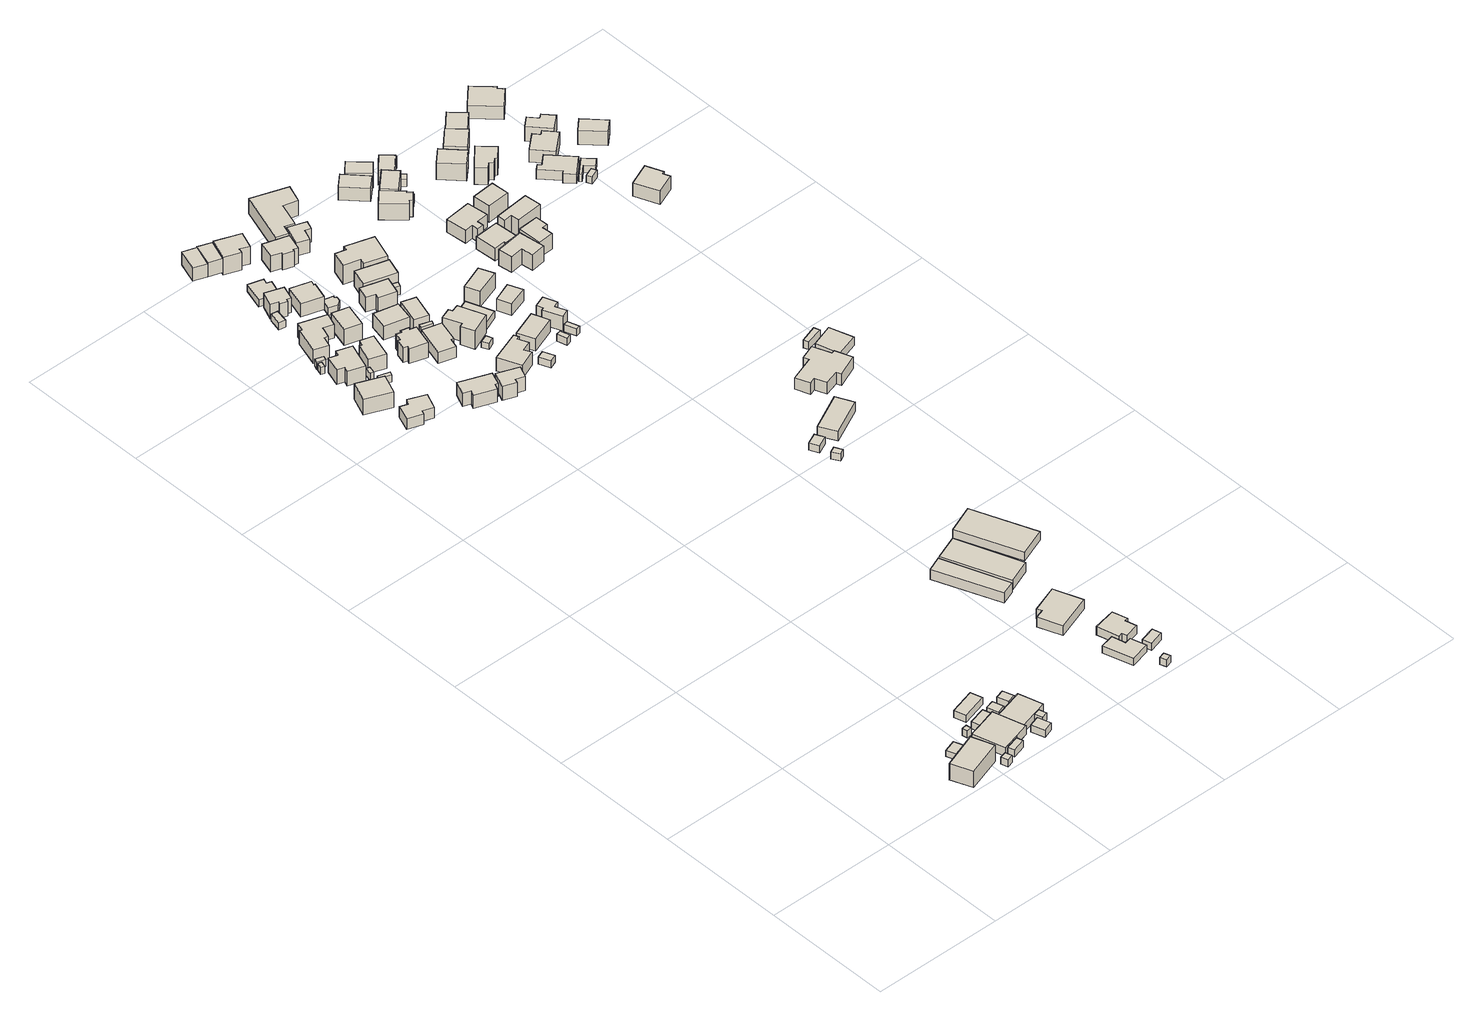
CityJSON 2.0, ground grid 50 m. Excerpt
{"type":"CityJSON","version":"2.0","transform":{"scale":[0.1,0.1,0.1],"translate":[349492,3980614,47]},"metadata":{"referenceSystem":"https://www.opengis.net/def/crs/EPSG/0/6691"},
"CityObjects":{
"building1":{"type":"Building","attributes":{"measuredHeight":8.1},"geometry":[{"type":"Solid","lod":"1","boundaries":[[[[0,1,2,3]],[[2,4,5,3]],[[1,6,4,2]],[[0,7,6,1]],[[3,5,7,0]],[[4,6,7,5]]]]}]},
"building2":{"type":"Building","attributes":{"measuredHeight":2.5},"geometry":[{"type":"Solid","lod":"1","boundaries":[[[[8,9,10,11]],[[10,12,13,11]],[[9,14,12,10]],[[8,15,14,9]],[[11,13,15,8]],[[12,14,15,13]]]]}]},
"building3":{"type":"Building","attributes":{"measuredHeight":3},"geometry":[{"type":"Solid","lod":"1","boundaries":[[[[16,17,18,19]],[[18,20,21,19]],[[17,22,20,18]],[[16,23,22,17]],[[19,21,23,16]],[[20,22,23,21]]]]}]},
"building4":{"type":"Building","attributes":{"measuredHeight":3},"geometry":[{"type":"Solid","lod":"1","boundaries":[[[[24,25,26,27]],[[26,28,29,27]],[[25,30,28,26]],[[24,31,30,25]],[[27,29,31,24]],[[28,30,31,29]]]]}]},
"building5":{"type":"Building","attributes":{"measuredHeight":3},"geometry":[{"type":"Solid","lod":"1","boundaries":[[[[32,33,34,35,36]],[[35,37,38,36]],[[34,39,37,35]],[[33,40,39,34]],[[32,41,40,33]],[[36,38,41,32]],[[37,39,40,41,38]]]]}]},
"building6":{"type":"Building","attributes":{"measuredHeight":4.8},"geometry":[{"type":"Solid","lod":"1","boundaries":[[[[42,43,44,45,32,36,35,46,47,48]],[[47,49,50,48]],[[46,51,49,47]],[[35,52,51,46]],[[36,53,52,35]],[[32,54,53,36]],[[45,55,54,32]],[[44,56,55,45]],[[43,57,56,44]],[[42,58,57,43]],[[48,50,58,42]],[[49,51,52,53,54,55,56,57,58,50]]]]}]},
"building7":{"type":"Building","attributes":{"measuredHeight":3},"geometry":[{"type":"Solid","lod":"1","boundaries":[[[[59,60,61,62]],[[61,63,64,62]],[[60,65,63,61]],[[59,66,65,60]],[[62,64,66,59]],[[63,65,66,64]]]]}]},
"building8":{"type":"Building","attributes":{"measuredHeight":3},"geometry":[{"type":"Solid","lod":"1","boundaries":[[[[67,68,69,70]],[[69,71,72,70]],[[68,73,71,69]],[[67,74,73,68]],[[70,72,74,67]],[[71,73,74,72]]]]}]},
"building9":{"type":"Building","attributes":{"measuredHeight":3},"geometry":[{"type":"Solid","lod":"1","boundaries":[[[[75,76,77,78]],[[77,79,80,78]],[[76,81,79,77]],[[75,82,81,76]],[[78,80,82,75]],[[79,81,82,80]]]]}]},
"building10":{"type":"Building","attributes":{"measuredHeight":3},"geometry":[{"type":"Solid","lod":"1","boundaries":[[[[83,84,85,86]],[[85,87,88,86]],[[84,89,87,85]],[[83,90,89,84]],[[86,88,90,83]],[[87,89,90,88]]]]}]},
"building11":{"type":"Building","attributes":{"measuredHeight":3.6},"geometry":[{"type":"Solid","lod":"1","boundaries":[[[[91,92,93,94,95,96]],[[95,97,98,96]],[[94,99,97,95]],[[93,100,99,94]],[[92,101,100,93]],[[91,102,101,92]],[[96,98,102,91]],[[97,99,100,101,102,98]]]]}]},
"building12":{"type":"Building","attributes":{"measuredHeight":3},"geometry":[{"type":"Solid","lod":"1","boundaries":[[[[103,104,105,106]],[[105,107,108,106]],[[104,109,107,105]],[[103,110,109,104]],[[106,108,110,103]],[[107,109,110,108]]]]}]},
"building13":{"type":"Building","attributes":{"measuredHeight":3},"geometry":[{"type":"Solid","lod":"1","boundaries":[[[[111,112,113,114]],[[113,115,116,114]],[[112,117,115,113]],[[111,118,117,112]],[[114,116,118,111]],[[115,117,118,116]]]]}]},
"building14":{"type":"Building","attributes":{"measuredHeight":8.1},"geometry":[{"type":"Solid","lod":"1","boundaries":[[[[119,120,121,122]],[[121,123,124,122]],[[120,125,123,121]],[[119,126,125,120]],[[122,124,126,119]],[[123,125,126,124]]]]}]},
"building15":{"type":"Building","attributes":{"measuredHeight":5.4},"geometry":[{"type":"Solid","lod":"1","boundaries":[[[[127,128,129,130,131,132,133,134]],[[133,135,136,134]],[[132,137,135,133]],[[131,138,137,132]],[[130,139,138,131]],[[129,140,139,130]],[[128,141,140,129]],[[127,142,141,128]],[[134,136,142,127]],[[135,137,138,139,140,141,142,136]]]]}]},
"building16":{"type":"Building","attributes":{"measuredHeight":3},"geometry":[{"type":"Solid","lod":"1","boundaries":[[[[143,144,145,146]],[[145,147,148,146]],[[144,149,147,145]],[[143,150,149,144]],[[146,148,150,143]],[[147,149,150,148]]]]}]},
"building17":{"type":"Building","attributes":{"measuredHeight":3},"geometry":[{"type":"Solid","lod":"1","boundaries":[[[[151,152,153,154]],[[153,155,156,154]],[[152,157,155,153]],[[151,158,157,152]],[[154,156,158,151]],[[155,157,158,156]]]]}]},
"building18":{"type":"Building","attributes":{"measuredHeight":7.4},"geometry":[{"type":"Solid","lod":"1","boundaries":[[[[159,160,161,162,163,164,165,166]],[[165,167,168,166]],[[164,169,167,165]],[[163,170,169,164]],[[162,171,170,163]],[[161,172,171,162]],[[160,173,172,161]],[[159,174,173,160]],[[166,168,174,159]],[[167,169,170,171,172,173,174,168]]]]}]},
"building19":{"type":"Building","attributes":{"measuredHeight":3},"geometry":[{"type":"Solid","lod":"1","boundaries":[[[[175,176,177,178]],[[177,179,180,178]],[[176,181,179,177]],[[175,182,181,176]],[[178,180,182,175]],[[179,181,182,180]]]]}]},
"building20":{"type":"Building","attributes":{"measuredHeight":3},"geometry":[{"type":"Solid","lod":"1","boundaries":[[[[183,184,185,186]],[[185,187,188,186]],[[184,189,187,185]],[[183,190,189,184]],[[186,188,190,183]],[[187,189,190,188]]]]}]},
"building21":{"type":"Building","attributes":{"measuredHeight":7.6},"geometry":[{"type":"Solid","lod":"1","boundaries":[[[[191,192,193,194,195,196,197,198,199,200]],[[199,201,202,200]],[[198,203,201,199]],[[197,204,203,198]],[[196,205,204,197]],[[195,206,205,196]],[[194,207,206,195]],[[193,208,207,194]],[[192,209,208,193]],[[191,210,209,192]],[[200,202,210,191]],[[201,203,204,205,206,207,208,209,210,202]]]]}]},
"building22":{"type":"Building","attributes":{"measuredHeight":3},"geometry":[{"type":"Solid","lod":"1","boundaries":[[[[211,212,213,214]],[[213,215,216,214]],[[212,217,215,213]],[[211,218,217,212]],[[214,216,218,211]],[[215,217,218,216]]]]}]},
"building23":{"type":"Building","attributes":{"measuredHeight":5.9},"geometry":[{"type":"Solid","lod":"1","boundaries":[[[[219,220,221,222,223,224]],[[223,225,226,224]],[[222,227,225,223]],[[221,228,227,222]],[[220,229,228,221]],[[219,230,229,220]],[[224,226,230,219]],[[225,227,228,229,230,226]]]]}]},
"building24":{"type":"Building","attributes":{"measuredHeight":7.8},"geometry":[{"type":"Solid","lod":"1","boundaries":[[[[231,232,233,234,235,236,237,238]],[[237,239,240,238]],[[236,241,239,237]],[[235,242,241,236]],[[234,243,242,235]],[[233,244,243,234]],[[232,245,244,233]],[[231,246,245,232]],[[238,240,246,231]],[[239,241,242,243,244,245,246,240]]]]}]},
"building25":{"type":"Building","attributes":{"measuredHeight":6.6},"geometry":[{"type":"Solid","lod":"1","boundaries":[[[[247,248,249,250,251,252,253,254]],[[253,255,256,254]],[[252,257,255,253]],[[251,258,257,252]],[[250,259,258,251]],[[249,260,259,250]],[[248,261,260,249]],[[247,262,261,248]],[[254,256,262,247]],[[255,257,258,259,260,261,262,256]]]]}]},
"building26":{"type":"Building","attributes":{"measuredHeight":5.6},"geometry":[{"type":"Solid","lod":"1","boundaries":[[[[263,264,265,266]],[[265,267,268,266]],[[264,269,267,265]],[[263,270,269,264]],[[266,268,270,263]],[[267,269,270,268]]]]}]},
"building27":{"type":"Building","attributes":{"measuredHeight":6.7},"geometry":[{"type":"Solid","lod":"1","boundaries":[[[[271,272,273,274]],[[273,275,276,274]],[[272,277,275,273]],[[271,278,277,272]],[[274,276,278,271]],[[275,277,278,276]]]]}]},
"building28":{"type":"Building","attributes":{"measuredHeight":3},"geometry":[{"type":"Solid","lod":"1","boundaries":[[[[279,280,281,282,283,284]],[[283,285,286,284]],[[282,287,285,283]],[[281,288,287,282]],[[280,289,288,281]],[[279,290,289,280]],[[284,286,290,279]],[[285,287,288,289,290,286]]]]}]},
"building29":{"type":"Building","attributes":{"measuredHeight":6.2},"geometry":[{"type":"Solid","lod":"1","boundaries":[[[[291,292,293,294,295,296,297,298,299,300,301,302]],[[301,303,304,302]],[[300,305,303,301]],[[299,306,305,300]],[[298,307,306,299]],[[297,308,307,298]],[[296,309,308,297]],[[295,310,309,296]],[[294,311,310,295]],[[293,312,311,294]],[[292,313,312,293]],[[291,314,313,292]],[[302,304,314,291]],[[303,305,306,307,308,309,310,311,312,313,314,304]]]]}]},
"building30":{"type":"Building","attributes":{"measuredHeight":6},"geometry":[{"type":"Solid","lod":"1","boundaries":[[[[315,316,317,318]],[[317,319,320,318]],[[316,321,319,317]],[[315,322,321,316]],[[318,320,322,315]],[[319,321,322,320]]]]}]},
"building31":{"type":"Building","attributes":{"measuredHeight":7.7},"geometry":[{"type":"Solid","lod":"1","boundaries":[[[[323,324,325,326,327,328]],[[327,329,330,328]],[[326,331,329,327]],[[325,332,331,326]],[[324,333,332,325]],[[323,334,333,324]],[[328,330,334,323]],[[329,331,332,333,334,330]]]]}]},
"building32":{"type":"Building","attributes":{"measuredHeight":5.9},"geometry":[{"type":"Solid","lod":"1","boundaries":[[[[335,336,337,338,339,340]],[[339,341,342,340]],[[338,343,341,339]],[[337,344,343,338]],[[336,345,344,337]],[[335,346,345,336]],[[340,342,346,335]],[[341,343,344,345,346,342]]]]}]},
"building33":{"type":"Building","attributes":{"measuredHeight":3.2},"geometry":[{"type":"Solid","lod":"1","boundaries":[[[[347,348,349,350,351,352,353]],[[352,354,355,353]],[[351,356,354,352]],[[350,357,356,351]],[[349,358,357,350]],[[348,359,358,349]],[[347,360,359,348]],[[353,355,360,347]],[[354,356,357,358,359,360,355]]]]}]},
"building34":{"type":"Building","attributes":{"measuredHeight":6.9},"geometry":[{"type":"Solid","lod":"1","boundaries":[[[[361,362,363,364]],[[363,365,366,364]],[[362,367,365,363]],[[361,368,367,362]],[[364,366,368,361]],[[365,367,368,366]]]]}]},
"building35":{"type":"Building","attributes":{"measuredHeight":6.5},"geometry":[{"type":"Solid","lod":"1","boundaries":[[[[369,370,371,372,373,374]],[[373,375,376,374]],[[372,377,375,373]],[[371,378,377,372]],[[370,379,378,371]],[[369,380,379,370]],[[374,376,380,369]],[[375,377,378,379,380,376]]]]}]},
"building36":{"type":"Building","attributes":{"measuredHeight":8.2},"geometry":[{"type":"Solid","lod":"1","boundaries":[[[[381,382,383,384,385,386]],[[385,387,388,386]],[[384,389,387,385]],[[383,390,389,384]],[[382,391,390,383]],[[381,392,391,382]],[[386,388,392,381]],[[387,389,390,391,392,388]]]]}]},
"building37":{"type":"Building","attributes":{"measuredHeight":4.1},"geometry":[{"type":"Solid","lod":"1","boundaries":[[[[393,394,395,396]],[[395,397,398,396]],[[394,399,397,395]],[[393,400,399,394]],[[396,398,400,393]],[[397,399,400,398]]]]}]},
"building38":{"type":"Building","attributes":{"measuredHeight":3.4},"geometry":[{"type":"Solid","lod":"1","boundaries":[[[[401,402,403,404,405,406]],[[405,407,408,406]],[[404,409,407,405]],[[403,410,409,404]],[[402,411,410,403]],[[401,412,411,402]],[[406,408,412,401]],[[407,409,410,411,412,408]]]]}]},
"building39":{"type":"Building","attributes":{"measuredHeight":7.2},"geometry":[{"type":"Solid","lod":"1","boundaries":[[[[413,414,415,416]],[[415,417,418,416]],[[414,419,417,415]],[[413,420,419,414]],[[416,418,420,413]],[[417,419,420,418]]]]}]},
"building40":{"type":"Building","attributes":{"measuredHeight":3},"geometry":[{"type":"Solid","lod":"1","boundaries":[[[[421,422,423,424]],[[423,425,426,424]],[[422,427,425,423]],[[421,428,427,422]],[[424,426,428,421]],[[425,427,428,426]]]]}]},
"building41":{"type":"Building","attributes":{"measuredHeight":7.8},"geometry":[{"type":"Solid","lod":"1","boundaries":[[[[429,430,431,432,433,434,435,436]],[[435,437,438,436]],[[434,439,437,435]],[[433,440,439,434]],[[432,441,440,433]],[[431,442,441,432]],[[430,443,442,431]],[[429,444,443,430]],[[436,438,444,429]],[[437,439,440,441,442,443,444,438]]]]}]},
"building42":{"type":"Building","attributes":{"measuredHeight":4.2},"geometry":[{"type":"Solid","lod":"1","boundaries":[[[[445,446,447,448]],[[447,449,450,448]],[[446,451,449,447]],[[445,452,451,446]],[[448,450,452,445]],[[449,451,452,450]]]]}]},
"building43":{"type":"Building","attributes":{"measuredHeight":7.6},"geometry":[{"type":"Solid","lod":"1","boundaries":[[[[453,454,455,456,457,458]],[[457,459,460,458]],[[456,461,459,457]],[[455,462,461,456]],[[454,463,462,455]],[[453,464,463,454]],[[458,460,464,453]],[[459,461,462,463,464,460]]]]}]},
"building44":{"type":"Building","attributes":{"measuredHeight":5.4},"geometry":[{"type":"Solid","lod":"1","boundaries":[[[[465,466,467,468,469,470]],[[469,471,472,470]],[[468,473,471,469]],[[467,474,473,468]],[[466,475,474,467]],[[465,476,475,466]],[[470,472,476,465]],[[471,473,474,475,476,472]]]]}]},
"building45":{"type":"Building","attributes":{"measuredHeight":8.2},"geometry":[{"type":"Solid","lod":"1","boundaries":[[[[477,478,479,480,481,482,483,484]],[[483,485,486,484]],[[482,487,485,483]],[[481,488,487,482]],[[480,489,488,481]],[[479,490,489,480]],[[478,491,490,479]],[[477,492,491,478]],[[484,486,492,477]],[[485,487,488,489,490,491,492,486]]]]}]},
"building46":{"type":"Building","attributes":{"measuredHeight":2.7},"geometry":[{"type":"Solid","lod":"1","boundaries":[[[[493,494,495,496]],[[495,497,498,496]],[[494,499,497,495]],[[493,500,499,494]],[[496,498,500,493]],[[497,499,500,498]]]]}]},
"building47":{"type":"Building","attributes":{"measuredHeight":8.8},"geometry":[{"type":"Solid","lod":"1","boundaries":[[[[501,502,503,504,505,506,507,508]],[[507,509,510,508]],[[506,511,509,507]],[[505,512,511,506]],[[504,513,512,505]],[[503,514,513,504]],[[502,515,514,503]],[[501,516,515,502]],[[508,510,516,501]],[[509,511,512,513,514,515,516,510]]]]}]},
"building48":{"type":"Building","attributes":{"measuredHeight":4},"geometry":[{"type":"Solid","lod":"1","boundaries":[[[[517,518,519,520,521,522,523,524]],[[523,525,526,524]],[[522,527,525,523]],[[521,528,527,522]],[[520,529,528,521]],[[519,530,529,520]],[[518,531,530,519]],[[517,532,531,518]],[[524,526,532,517]],[[525,527,528,529,530,531,532,526]]]]}]},
"building49":{"type":"Building","attributes":{"measuredHeight":3},"geometry":[{"type":"Solid","lod":"1","boundaries":[[[[533,534,535,536]],[[535,537,538,536]],[[534,539,537,535]],[[533,540,539,534]],[[536,538,540,533]],[[537,539,540,538]]]]}]},
"building50":{"type":"Building","attributes":{"measuredHeight":3},"geometry":[{"type":"Solid","lod":"1","boundaries":[[[[541,542,543,544]],[[543,545,546,544]],[[542,547,545,543]],[[541,548,547,542]],[[544,546,548,541]],[[545,547,548,546]]]]}]},
"building51":{"type":"Building","attributes":{"measuredHeight":7.4},"geometry":[{"type":"Solid","lod":"1","boundaries":[[[[549,550,551,552]],[[551,553,554,552]],[[550,555,553,551]],[[549,556,555,550]],[[552,554,556,549]],[[553,555,556,554]]]]}]},
"building52":{"type":"Building","attributes":{"measuredHeight":3.5},"geometry":[{"type":"Solid","lod":"1","boundaries":[[[[557,558,559,560]],[[559,561,562,560]],[[558,563,561,559]],[[557,564,563,558]],[[560,562,564,557]],[[561,563,564,562]]]]}]},
"building53":{"type":"Building","attributes":{"measuredHeight":4.1},"geometry":[{"type":"Solid","lod":"1","boundaries":[[[[565,566,567,568]],[[567,569,570,568]],[[566,571,569,567]],[[565,572,571,566]],[[568,570,572,565]],[[569,571,572,570]]]]}]},
"building54":{"type":"Building","attributes":{"measuredHeight":3},"geometry":[{"type":"Solid","lod":"1","boundaries":[[[[573,574,575,576]],[[575,577,578,576]],[[574,579,577,575]],[[573,580,579,574]],[[576,578,580,573]],[[577,579,580,578]]]]}]},
"building55":{"type":"Building","attributes":{"measuredHeight":9.9},"geometry":[{"type":"Solid","lod":"1","boundaries":[[[[581,582,583,584,585,586,587,588]],[[587,589,590,588]],[[586,591,589,587]],[[585,592,591,586]],[[584,593,592,585]],[[583,594,593,584]],[[582,595,594,583]],[[581,596,595,582]],[[588,590,596,581]],[[589,591,592,593,594,595,596,590]]]]}]},
"building56":{"type":"Building","attributes":{"measuredHeight":5.8},"geometry":[{"type":"Solid","lod":"1","boundaries":[[[[597,598,599,600,601,602]],[[601,603,604,602]],[[600,605,603,601]],[[599,606,605,600]],[[598,607,606,599]],[[597,608,607,598]],[[602,604,608,597]],[[603,605,606,607,608,604]]]]}]},
"building57":{"type":"Building","attributes":{"measuredHeight":7.7},"geometry":[{"type":"Solid","lod":"1","boundaries":[[[[609,610,611,612]],[[611,613,614,612]],[[610,615,613,611]],[[609,616,615,610]],[[612,614,616,609]],[[613,615,616,614]]]]}]},
"building58":{"type":"Building","attributes":{"measuredHeight":3},"geometry":[{"type":"Solid","lod":"1","boundaries":[[[[617,618,619,620]],[[619,621,622,620]],[[618,623,621,619]],[[617,624,623,618]],[[620,622,624,617]],[[621,623,624,622]]]]}]},
"building59":{"type":"Building","attributes":{"measuredHeight":8.7},"geometry":[{"type":"Solid","lod":"1","boundaries":[[[[625,626,627,628,629,630,631,632]],[[631,633,634,632]],[[630,635,633,631]],[[629,636,635,630]],[[628,637,636,629]],[[627,638,637,628]],[[626,639,638,627]],[[625,640,639,626]],[[632,634,640,625]],[[633,635,636,637,638,639,640,634]]]]}]},
"building60":{"type":"Building","attributes":{"measuredHeight":3},"geometry":[{"type":"Solid","lod":"1","boundaries":[[[[641,642,643,644]],[[643,645,646,644]],[[642,647,645,643]],[[641,648,647,642]],[[644,646,648,641]],[[645,647,648,646]]]]}]},
"building61":{"type":"Building","attributes":{"measuredHeight":7.7},"geometry":[{"type":"Solid","lod":"1","boundaries":[[[[649,650,651,652]],[[651,653,654,652]],[[650,655,653,651]],[[649,656,655,650]],[[652,654,656,649]],[[653,655,656,654]]]]}]},
"building62":{"type":"Building","attributes":{"measuredHeight":4.4},"geometry":[{"type":"Solid","lod":"1","boundaries":[[[[657,658,659,660]],[[659,661,662,660]],[[658,663,661,659]],[[657,664,663,658]],[[660,662,664,657]],[[661,663,664,662]]]]}]},
"building63":{"type":"Building","attributes":{"measuredHeight":5},"geometry":[{"type":"Solid","lod":"1","boundaries":[[[[665,666,667,668]],[[667,669,670,668]],[[666,671,669,667]],[[665,672,671,666]],[[668,670,672,665]],[[669,671,672,670]]]]}]},
"building64":{"type":"Building","attributes":{"measuredHeight":7.4},"geometry":[{"type":"Solid","lod":"1","boundaries":[[[[673,674,675,676,677,678,679,680]],[[679,681,682,680]],[[678,683,681,679]],[[677,684,683,678]],[[676,685,684,677]],[[675,686,685,676]],[[674,687,686,675]],[[673,688,687,674]],[[680,682,688,673]],[[681,683,684,685,686,687,688,682]]]]}]},
"building65":{"type":"Building","attributes":{"measuredHeight":3},"geometry":[{"type":"Solid","lod":"1","boundaries":[[[[689,690,691,692]],[[691,693,694,692]],[[690,695,693,691]],[[689,696,695,690]],[[692,694,696,689]],[[693,695,696,694]]]]}]},
"building66":{"type":"Building","attributes":{"measuredHeight":3},"geometry":[{"type":"Solid","lod":"1","boundaries":[[[[697,698,699,700]],[[699,701,702,700]],[[698,703,701,699]],[[697,704,703,698]],[[700,702,704,697]],[[701,703,704,702]]]]}]},
"building67":{"type":"Building","attributes":{"measuredHeight":4.5},"geometry":[{"type":"Solid","lod":"1","boundaries":[[[[705,706,707,708]],[[707,709,710,708]],[[706,711,709,707]],[[705,712,711,706]],[[708,710,712,705]],[[709,711,712,710]]]]}]},
"building68":{"type":"Building","attributes":{"measuredHeight":8.5},"geometry":[{"type":"Solid","lod":"1","boundaries":[[[[713,714,715,716,717,718,719,720]],[[719,721,722,720]],[[718,723,721,719]],[[717,724,723,718]],[[716,725,724,717]],[[715,726,725,716]],[[714,727,726,715]],[[713,728,727,714]],[[720,722,728,713]],[[721,723,724,725,726,727,728,722]]]]}]},
"building69":{"type":"Building","attributes":{"measuredHeight":7.5},"geometry":[{"type":"Solid","lod":"1","boundaries":[[[[729,730,731,732,733,734]],[[733,735,736,734]],[[732,737,735,733]],[[731,738,737,732]],[[730,739,738,731]],[[729,740,739,730]],[[734,736,740,729]],[[735,737,738,739,740,736]]]]}]},
"building70":{"type":"Building","attributes":{"measuredHeight":7.2},"geometry":[{"type":"Solid","lod":"1","boundaries":[[[[741,742,743,744]],[[743,745,746,744]],[[742,747,745,743]],[[741,748,747,742]],[[744,746,748,741]],[[745,747,748,746]]]]}]},
"building71":{"type":"Building","attributes":{"measuredHeight":7.6},"geometry":[{"type":"Solid","lod":"1","boundaries":[[[[749,750,751,752,753,754]],[[753,755,756,754]],[[752,757,755,753]],[[751,758,757,752]],[[750,759,758,751]],[[749,760,759,750]],[[754,756,760,749]],[[755,757,758,759,760,756]]]]}]},
"building72":{"type":"Building","attributes":{"measuredHeight":7.4},"geometry":[{"type":"Solid","lod":"1","boundaries":[[[[761,762,763,764,765,766,767,768]],[[767,769,770,768]],[[766,771,769,767]],[[765,772,771,766]],[[764,773,772,765]],[[763,774,773,764]],[[762,775,774,763]],[[761,776,775,762]],[[768,770,776,761]],[[769,771,772,773,774,775,776,770]]]]}]},
"building73":{"type":"Building","attributes":{"measuredHeight":3},"geometry":[{"type":"Solid","lod":"1","boundaries":[[[[777,778,779,780]],[[779,781,782,780]],[[778,783,781,779]],[[777,784,783,778]],[[780,782,784,777]],[[781,783,784,782]]]]}]},
"building74":{"type":"Building","attributes":{"measuredHeight":8},"geometry":[{"type":"Solid","lod":"1","boundaries":[[[[785,786,787,788]],[[787,789,790,788]],[[786,791,789,787]],[[785,792,791,786]],[[788,790,792,785]],[[789,791,792,790]]]]}]},
"building75":{"type":"Building","attributes":{"measuredHeight":6.2},"geometry":[{"type":"Solid","lod":"1","boundaries":[[[[793,794,795,796]],[[795,797,798,796]],[[794,799,797,795]],[[793,800,799,794]],[[796,798,800,793]],[[797,799,800,798]]]]}]},
"building76":{"type":"Building","attributes":{"measuredHeight":7.3},"geometry":[{"type":"Solid","lod":"1","boundaries":[[[[801,802,803,804,805,806]],[[805,807,808,806]],[[804,809,807,805]],[[803,810,809,804]],[[802,811,810,803]],[[801,812,811,802]],[[806,808,812,801]],[[807,809,810,811,812,808]]]]}]},
"building77":{"type":"Building","attributes":{"measuredHeight":2.8},"geometry":[{"type":"Solid","lod":"1","boundaries":[[[[813,814,815,816]],[[815,817,818,816]],[[814,819,817,815]],[[813,820,819,814]],[[816,818,820,813]],[[817,819,820,818]]]]}]},
"building78":{"type":"Building","attributes":{"measuredHeight":6.3},"geometry":[{"type":"Solid","lod":"1","boundaries":[[[[821,822,823,824]],[[823,825,826,824]],[[822,827,825,823]],[[821,828,827,822]],[[824,826,828,821]],[[825,827,828,826]]]]}]},
"building79":{"type":"Building","attributes":{"measuredHeight":9.3},"geometry":[{"type":"Solid","lod":"1","boundaries":[[[[829,830,831,832,833,834]],[[833,835,836,834]],[[832,837,835,833]],[[831,838,837,832]],[[830,839,838,831]],[[829,840,839,830]],[[834,836,840,829]],[[835,837,838,839,840,836]]]]}]},
"building80":{"type":"Building","attributes":{"measuredHeight":6.6},"geometry":[{"type":"Solid","lod":"1","boundaries":[[[[841,842,843,844,845,846,847,848,849,850,851,852]],[[851,853,854,852]],[[850,855,853,851]],[[849,856,855,850]],[[848,857,856,849]],[[847,858,857,848]],[[846,859,858,847]],[[845,860,859,846]],[[844,861,860,845]],[[843,862,861,844]],[[842,863,862,843]],[[841,864,863,842]],[[852,854,864,841]],[[853,855,856,857,858,859,860,861,862,863,864,854]]]]}]},
"building81":{"type":"Building","attributes":{"measuredHeight":8.3},"geometry":[{"type":"Solid","lod":"1","boundaries":[[[[865,866,867,868]],[[867,869,870,868]],[[866,871,869,867]],[[865,872,871,866]],[[868,870,872,865]],[[869,871,872,870]]]]}]},
"building82":{"type":"Building","attributes":{"measuredHeight":3},"geometry":[{"type":"Solid","lod":"1","boundaries":[[[[873,874,875,876]],[[875,877,878,876]],[[874,879,877,875]],[[873,880,879,874]],[[876,878,880,873]],[[877,879,880,878]]]]}]},
"building83":{"type":"Building","attributes":{"measuredHeight":8},"geometry":[{"type":"Solid","lod":"1","boundaries":[[[[881,882,883,884]],[[883,885,886,884]],[[882,887,885,883]],[[881,888,887,882]],[[884,886,888,881]],[[885,887,888,886]]]]}]},
"building84":{"type":"Building","attributes":{"measuredHeight":3.3},"geometry":[{"type":"Solid","lod":"1","boundaries":[[[[889,890,891,892]],[[891,893,894,892]],[[890,895,893,891]],[[889,896,895,890]],[[892,894,896,889]],[[893,895,896,894]]]]}]},
"building85":{"type":"Building","attributes":{"measuredHeight":4.6},"geometry":[{"type":"Solid","lod":"1","boundaries":[[[[897,898,899,900]],[[899,901,902,900]],[[898,903,901,899]],[[897,904,903,898]],[[900,902,904,897]],[[901,903,904,902]]]]}]},
"building86":{"type":"Building","attributes":{"measuredHeight":8.3},"geometry":[{"type":"Solid","lod":"1","boundaries":[[[[905,906,907,908,909,910,911,912]],[[911,913,914,912]],[[910,915,913,911]],[[909,916,915,910]],[[908,917,916,909]],[[907,918,917,908]],[[906,919,918,907]],[[905,920,919,906]],[[912,914,920,905]],[[913,915,916,917,918,919,920,914]]]]}]},
"building87":{"type":"Building","attributes":{"measuredHeight":8.6},"geometry":[{"type":"Solid","lod":"1","boundaries":[[[[921,922,923,924]],[[923,925,926,924]],[[922,927,925,923]],[[921,928,927,922]],[[924,926,928,921]],[[925,927,928,926]]]]}]},
"building88":{"type":"Building","attributes":{"measuredHeight":8.5},"geometry":[{"type":"Solid","lod":"1","boundaries":[[[[929,930,931,932]],[[931,933,934,932]],[[930,935,933,931]],[[929,936,935,930]],[[932,934,936,929]],[[933,935,936,934]]]]}]},
"building89":{"type":"Building","attributes":{"measuredHeight":5.1},"geometry":[{"type":"Solid","lod":"1","boundaries":[[[[937,938,939,940,941,942,943,944]],[[943,945,946,944]],[[942,947,945,943]],[[941,948,947,942]],[[940,949,948,941]],[[939,950,949,940]],[[938,951,950,939]],[[937,952,951,938]],[[944,946,952,937]],[[945,947,948,949,950,951,952,946]]]]}]},
"building90":{"type":"Building","attributes":{"measuredHeight":3},"geometry":[{"type":"Solid","lod":"1","boundaries":[[[[953,954,955,956]],[[955,957,958,956]],[[954,959,957,955]],[[953,960,959,954]],[[956,958,960,953]],[[957,959,960,958]]]]}]},
"building91":{"type":"Building","attributes":{"measuredHeight":3},"geometry":[{"type":"Solid","lod":"1","boundaries":[[[[961,962,963,964,965,966]],[[965,967,968,966]],[[964,969,967,965]],[[963,970,969,964]],[[962,971,970,963]],[[961,972,971,962]],[[966,968,972,961]],[[967,969,970,971,972,968]]]]}]},
"building92":{"type":"Building","attributes":{"measuredHeight":7.4},"geometry":[{"type":"Solid","lod":"1","boundaries":[[[[973,974,975,976,977,978]],[[977,979,980,978]],[[976,981,979,977]],[[975,982,981,976]],[[974,983,982,975]],[[973,984,983,974]],[[978,980,984,973]],[[979,981,982,983,984,980]]]]}]},
"building93":{"type":"Building","attributes":{"measuredHeight":7.2},"geometry":[{"type":"Solid","lod":"1","boundaries":[[[[985,986,987,988,989,990]],[[989,991,992,990]],[[988,993,991,989]],[[987,994,993,988]],[[986,995,994,987]],[[985,996,995,986]],[[990,992,996,985]],[[991,993,994,995,996,992]]]]}]},
"building94":{"type":"Building","attributes":{"measuredHeight":6.2},"geometry":[{"type":"Solid","lod":"1","boundaries":[[[[997,998,999,1000,1001,1002]],[[1001,1003,1004,1002]],[[1000,1005,1003,1001]],[[999,1006,1005,1000]],[[998,1007,1006,999]],[[997,1008,1007,998]],[[1002,1004,1008,997]],[[1003,1005,1006,1007,1008,1004]]]]}]},
"building95":{"type":"Building","attributes":{"measuredHeight":7.6},"geometry":[{"type":"Solid","lod":"1","boundaries":[[[[1009,1010,1011,1012,1013,1014]],[[1013,1015,1016,1014]],[[1012,1017,1015,1013]],[[1011,1018,1017,1012]],[[1010,1019,1018,1011]],[[1009,1020,1019,1010]],[[1014,1016,1020,1009]],[[1015,1017,1018,1019,1020,1016]]]]}]},
"building96":{"type":"Building","attributes":{"measuredHeight":7.2},"geometry":[{"type":"Solid","lod":"1","boundaries":[[[[1021,1022,1023,1024]],[[1023,1025,1026,1024]],[[1022,1027,1025,1023]],[[1021,1028,1027,1022]],[[1024,1026,1028,1021]],[[1025,1027,1028,1026]]]]}]}
},
"vertices":[
[383,11,7],[351,92,7],[488,141,7],[519,57,7],[488,141,77],[519,57,77],[351,92,77],[383,11,77],
[466,197,8],[478,162,8],[431,147,8],[419,182,8],[431,147,33],[419,182,33],[478,162,33],[466,197,33],
[548,43,7],[556,17,7],[531,10,7],[523,36,7],[531,10,37],[523,36,37],[556,17,37],[548,43,37],
[546,224,7],[549,203,7],[530,201,7],[527,221,7],[530,201,37],[527,221,37],[549,203,37],[546,224,37],
[624,71,6],[631,46,6],[579,31,6],[572,56,6],[581,59,6],[572,56,36],[581,59,36],[579,31,36],[631,46,36],[624,71,36],
[647,210,6],[653,190,6],[678,98,6],[681,87,6],[560,53,6],[526,176,6],[581,191,6],[526,176,43],[581,191,43],[560,53,43],[572,56,43],[581,59,43],[624,71,43],[681,87,43],[678,98,43],[653,190,43],[647,210,43],
[637,245,5],[647,210,5],[581,191,5],[572,227,5],[581,191,35],[572,227,35],[647,210,35],[637,245,35],
[665,333,4],[678,288,4],[580,260,4],[567,305,4],[580,260,34],[567,305,34],[678,288,34],[665,333,34],
[687,253,5],[699,211,5],[666,201,5],[654,244,5],[666,201,35],[654,244,35],[699,211,35],[687,253,35],
[740,98,6],[755,48,6],[715,35,6],[699,85,6],[715,35,36],[699,85,36],[755,48,36],[740,98,36],
[797,131,5],[768,123,5],[743,116,5],[678,98,5],[653,190,5],[771,223,5],[653,190,37],[771,223,37],[678,98,37],[743,116,37],[768,123,37],[797,131,37],
[768,123,6],[777,93,6],[752,86,6],[743,116,6],[752,86,36],[743,116,36],[777,93,36],[768,123,36],
[745,268,5],[758,226,5],[725,217,5],[712,258,5],[725,217,35],[712,258,35],[758,226,35],[745,268,35],
[137,2515,218],[106,2439,218],[9,2479,218],[40,2555,218],[9,2479,285],[40,2555,285],[106,2439,285],[137,2515,285],
[172,2320,211],[132,2335,211],[126,2320,211],[69,2340,211],[92,2400,211],[122,2388,211],[133,2409,211],[198,2382,211],[133,2409,256],[198,2382,256],[122,2388,256],[92,2400,256],[69,2340,256],[126,2320,256],[132,2335,256],[172,2320,256],
[54,2723,229],[48,2701,229],[34,2705,229],[41,2727,229],[34,2705,259],[41,2727,259],[48,2701,259],[54,2723,259],
[79,2741,227],[73,2724,227],[43,2734,227],[49,2751,227],[43,2734,257],[49,2751,257],[73,2724,257],[79,2741,257],
[127,2594,220],[66,2615,220],[73,2634,220],[45,2643,220],[66,2704,220],[99,2693,220],[106,2712,220],[162,2694,220],[106,2712,282],[162,2694,282],[99,2693,282],[66,2704,282],[45,2643,282],[73,2634,282],[66,2615,282],[127,2594,282],
[160,2611,217],[154,2585,217],[140,2588,217],[146,2614,217],[140,2588,247],[146,2614,247],[154,2585,247],[160,2611,247],
[195,2553,213],[189,2538,213],[147,2554,213],[151,2567,213],[147,2554,243],[151,2567,243],[189,2538,243],[195,2553,243],
[60,2768,220],[90,2868,220],[100,2864,220],[111,2896,220],[211,2863,220],[192,2813,220],[154,2825,220],[139,2783,220],[126,2788,220],[113,2751,220],[126,2788,277],[113,2751,277],[139,2783,277],[154,2825,277],[192,2813,277],[211,2863,277],[111,2896,277],[100,2864,277],[90,2868,277],[60,2768,277],
[119,3000,227],[108,2951,227],[84,2956,227],[95,3005,227],[84,2956,257],[95,3005,257],[108,2951,257],[119,3000,257],
[252,2692,212],[223,2598,212],[162,2620,212],[186,2688,212],[196,2685,212],[205,2706,212],[196,2685,272],[205,2706,272],[186,2688,272],[162,2620,272],[223,2598,272],[252,2692,272],
[400,2266,200],[390,2270,200],[380,2249,200],[303,2279,200],[312,2298,200],[284,2308,200],[307,2360,200],[420,2316,200],[307,2360,256],[420,2316,256],[284,2308,256],[312,2298,256],[303,2279,256],[380,2249,256],[390,2270,256],[400,2266,256],
[171,2992,226],[155,2997,226],[150,2986,226],[124,2995,226],[128,3005,226],[101,3014,226],[123,3069,226],[189,3045,226],[123,3069,288],[189,3045,288],[101,3014,288],[128,3005,288],[124,2995,288],[150,2986,288],[155,2997,288],[171,2992,288],
[116,3376,231],[87,3295,231],[38,3312,231],[66,3393,231],[38,3312,287],[66,3393,287],[87,3295,287],[116,3376,287],
[283,2840,213],[259,2753,213],[197,2770,213],[221,2857,213],[197,2770,281],[221,2857,281],[259,2753,281],[283,2840,281],
[191,3143,227],[185,3124,227],[202,3118,227],[182,3060,227],[111,3081,227],[136,3160,227],[111,3081,257],[136,3160,257],[182,3060,257],[202,3118,257],[185,3124,257],[191,3143,257],
[364,2647,207],[361,2639,207],[384,2633,207],[360,2551,207],[295,2570,207],[299,2583,207],[284,2587,207],[295,2626,207],[304,2623,207],[312,2652,207],[332,2646,207],[334,2655,207],[332,2646,269],[334,2655,269],[312,2652,269],[304,2623,269],[295,2626,269],[284,2587,269],[299,2583,269],[295,2570,269],[360,2551,269],[384,2633,269],[361,2639,269],[364,2647,269],
[166,3358,230],[137,3278,230],[87,3295,230],[116,3376,230],[87,3295,290],[116,3376,290],[137,3278,290],[166,3358,290],
[263,2937,218],[184,2961,218],[209,3042,218],[284,3019,218],[279,3002,218],[283,3001,218],[279,3002,273],[283,3001,273],[284,3019,273],[209,3042,273],[184,2961,273],[263,2937,273],
[507,2278,196],[487,2232,196],[454,2244,196],[448,2229,196],[400,2248,196],[427,2309,196],[400,2248,255],[427,2309,255],[448,2229,255],[454,2244,255],[487,2232,255],[507,2278,255],
[309,2942,213],[306,2935,213],[313,2932,213],[309,2914,213],[290,2899,213],[258,2911,213],[271,2952,213],[258,2911,245],[271,2952,245],[290,2899,245],[309,2914,245],[313,2932,245],[306,2935,245],[309,2942,245],
[401,2683,211],[308,2705,211],[324,2775,211],[417,2754,211],[324,2775,269],[417,2754,269],[308,2705,269],[401,2683,269],
[366,2511,202],[400,2629,202],[472,2609,202],[449,2527,202],[439,2530,202],[428,2493,202],[439,2530,249],[428,2493,249],[449,2527,249],[472,2609,249],[400,2629,249],[366,2511,249],
[236,3256,222],[202,3269,222],[196,3252,222],[137,3274,222],[167,3354,222],[260,3319,222],[167,3354,297],[260,3319,297],[137,3274,297],[196,3252,297],[202,3269,297],[236,3256,297],
[456,2640,205],[451,2627,205],[410,2638,205],[415,2653,205],[410,2638,247],[415,2653,247],[451,2627,247],[456,2640,247],
[1161,99,2],[1128,213,2],[1182,225,2],[1194,173,2],[1219,179,2],[1236,119,2],[1219,179,32],[1236,119,32],[1194,173,32],[1182,225,32],[1128,213,32],[1161,99,32],
[429,2756,206],[482,2739,206],[453,2647,206],[400,2664,206],[453,2647,268],[400,2664,268],[482,2739,268],[429,2756,268],
[1248,53,3],[1257,29,3],[1234,22,3],[1225,46,3],[1234,22,33],[1225,46,33],[1257,29,33],[1248,53,33],
[485,2368,192],[600,2410,192],[608,2392,192],[597,2388,192],[613,2350,192],[576,2335,192],[589,2310,192],[522,2283,192],[589,2310,249],[522,2283,249],[576,2335,249],[613,2350,249],[597,2388,249],[608,2392,249],[600,2410,249],[485,2368,249],
[1019,866,6],[1112,618,6],[1059,599,6],[963,843,6],[1059,599,48],[963,843,48],[1112,618,48],[1019,866,48],
[450,2795,212],[383,2815,212],[390,2832,212],[357,2842,212],[373,2891,212],[472,2861,212],[373,2891,274],[472,2861,274],[357,2842,274],[390,2832,274],[383,2815,274],[450,2795,274],
[1191,516,0],[1231,408,0],[1095,360,0],[1062,449,0],[1097,460,0],[1088,478,0],[1097,460,41],[1088,478,41],[1062,449,41],[1095,360,41],[1231,408,41],[1191,516,41],
[378,3224,212],[358,3160,212],[340,3165,212],[338,3159,212],[300,3171,212],[302,3179,212],[266,3191,212],[285,3253,212],[266,3191,279],[285,3253,279],[302,3179,279],[300,3171,279],[338,3159,279],[340,3165,279],[358,3160,279],[378,3224,279],
[555,2492,194],[564,2468,194],[538,2456,194],[526,2481,194],[538,2456,220],[526,2481,220],[564,2468,220],[555,2492,220],
[506,2489,193],[486,2538,193],[501,2544,193],[474,2609,193],[514,2623,193],[521,2610,193],[548,2619,193],[586,2522,193],[548,2619,271],[586,2522,271],[521,2610,271],[514,2623,271],[474,2609,271],[501,2544,271],[486,2538,271],[506,2489,271],
[1218,192,1],[1212,211,1],[1196,206,1],[1175,290,1],[1260,308,1],[1276,251,1],[1262,248,1],[1273,205,1],[1262,248,36],[1273,205,36],[1276,251,36],[1260,308,36],[1175,290,36],[1196,206,36],[1212,211,36],[1218,192,36],
[637,2314,189],[654,2273,189],[626,2261,189],[608,2303,189],[626,2261,219],[608,2303,219],[654,2273,219],[637,2314,219],
[1301,163,2],[1310,130,2],[1252,113,2],[1244,148,2],[1252,113,32],[1244,148,32],[1310,130,32],[1301,163,32],
[515,2861,208],[396,2897,208],[418,2963,208],[537,2926,208],[418,2963,273],[537,2926,273],[396,2897,273],[515,2861,273],
[507,2852,208],[499,2834,208],[470,2844,208],[478,2862,208],[470,2844,244],[478,2862,244],[499,2834,244],[507,2852,244],
[1119,905,7],[1210,661,7],[1120,625,7],[1026,869,7],[1120,625,48],[1026,869,48],[1210,661,48],[1119,905,48],
[620,2658,190],[656,2559,190],[593,2534,190],[556,2634,190],[593,2534,220],[556,2634,220],[656,2559,220],[620,2658,220],
[575,3035,198],[542,2939,198],[461,2964,198],[467,2984,198],[406,3001,198],[426,3062,198],[465,3051,198],[470,3068,198],[465,3051,278],[470,3068,278],[426,3062,278],[406,3001,278],[467,2984,278],[461,2964,278],[542,2939,278],[575,3035,278],
[476,3247,207],[463,3212,207],[441,3220,207],[425,3178,207],[381,3195,207],[409,3271,207],[381,3195,264],[409,3271,264],[425,3178,264],[441,3220,264],[463,3212,264],[476,3247,264],
[646,2355,188],[620,2418,188],[718,2454,188],[742,2391,188],[718,2454,241],[742,2391,241],[620,2418,241],[646,2355,241],
[748,2351,186],[759,2314,186],[740,2308,186],[730,2346,186],[740,2308,216],[730,2346,216],[759,2314,216],[748,2351,216],
[549,3408,199],[525,3340,199],[471,3355,199],[442,3267,199],[406,3279,199],[394,3244,199],[351,3258,199],[415,3455,199],[351,3258,264],[415,3455,264],[394,3244,264],[406,3279,264],[442,3267,264],[471,3355,264],[525,3340,264],[549,3408,264],
[798,2372,183],[812,2328,183],[796,2324,183],[780,2367,183],[796,2324,213],[780,2367,213],[812,2328,213],[798,2372,213],
[758,2667,185],[663,2634,185],[642,2687,185],[735,2722,185],[642,2687,251],[735,2722,251],[663,2634,251],[758,2667,251],
[1256,982,6],[1350,742,6],[1245,703,6],[1152,940,6],[1245,703,42],[1152,940,42],[1350,742,42],[1256,982,42],
[764,2616,182],[786,2563,182],[711,2538,182],[692,2589,182],[711,2538,232],[692,2589,232],[786,2563,232],[764,2616,232],
[781,2372,181],[753,2442,181],[764,2446,181],[755,2470,181],[798,2486,181],[817,2435,181],[795,2426,181],[812,2385,181],[795,2426,243],[812,2385,243],[817,2435,243],[798,2486,243],[755,2470,243],[764,2446,243],[753,2442,243],[781,2372,243],
[1133,1480,24],[1148,1450,24],[1127,1441,24],[1111,1469,24],[1127,1441,54],[1111,1469,54],[1148,1450,54],[1133,1480,54],
[1128,1566,26],[1145,1533,26],[1103,1512,26],[1086,1547,26],[1103,1512,56],[1086,1547,56],[1145,1533,56],[1128,1566,56],
[1326,1586,21],[1190,1519,21],[1156,1582,21],[1295,1651,21],[1156,1582,61],[1295,1651,61],[1190,1519,61],[1326,1586,61],
[755,3210,183],[819,3148,183],[815,3143,183],[830,3129,183],[802,3100,183],[793,3109,183],[782,3097,183],[711,3165,183],[782,3097,253],[711,3165,253],[793,3109,253],[802,3100,253],[830,3129,253],[815,3143,253],[819,3148,253],[755,3210,253],
[956,2764,174],[969,2666,174],[914,2658,174],[908,2703,174],[858,2697,174],[851,2750,174],[858,2697,241],[851,2750,241],[908,2703,241],[914,2658,241],[969,2666,241],[956,2764,241],
[726,3364,184],[797,3287,184],[752,3245,184],[680,3321,184],[752,3245,240],[680,3321,240],[797,3287,240],[726,3364,240],
[939,2858,179],[945,2770,179],[896,2767,179],[896,2772,179],[854,2769,179],[848,2852,179],[854,2769,232],[848,2852,232],[896,2772,232],[896,2767,232],[945,2770,232],[939,2858,232],
[947,2908,176],[901,2903,176],[903,2880,176],[878,2877,176],[875,2901,176],[844,2898,176],[836,2979,176],[938,2989,176],[836,2979,231],[938,2989,231],[844,2898,231],[875,2901,231],[878,2877,231],[903,2880,231],[901,2903,231],[947,2908,231],
[839,3136,180],[811,3165,180],[831,3185,180],[859,3156,180],[831,3185,210],[859,3156,210],[811,3165,210],[839,3136,210],
[872,3234,178],[806,3172,178],[764,3217,178],[830,3279,178],[764,3217,251],[830,3279,251],[806,3172,251],[872,3234,251],
[843,3331,182],[804,3290,182],[739,3353,182],[778,3394,182],[739,3353,243],[778,3394,243],[804,3290,243],[843,3331,243],
[1051,2738,171],[1030,2737,171],[1033,2694,171],[975,2691,171],[970,2782,171],[1049,2787,171],[970,2782,236],[1049,2787,236],[975,2691,236],[1033,2694,236],[1030,2737,236],[1051,2738,236],
[910,3247,176],[892,3227,176],[866,3251,176],[884,3271,176],[866,3251,205],[884,3271,205],[892,3227,205],[910,3247,205],
[920,3310,176],[868,3258,176],[830,3295,176],[882,3347,176],[830,3295,239],[882,3347,239],[868,3258,239],[920,3310,239],
[1085,2878,167],[1091,2815,167],[989,2805,167],[986,2838,167],[956,2835,167],[953,2865,167],[956,2835,248],[953,2865,248],[986,2838,248],[989,2805,248],[1091,2815,248],[1085,2878,248],
[1354,1833,17],[1346,1853,17],[1402,1874,17],[1429,1806,17],[1441,1810,17],[1465,1745,17],[1382,1710,17],[1374,1729,17],[1320,1711,17],[1303,1754,17],[1279,1746,17],[1259,1800,17],[1279,1746,66],[1259,1800,66],[1303,1754,66],[1320,1711,66],[1374,1729,66],[1382,1710,66],[1465,1745,66],[1441,1810,66],[1429,1806,66],[1402,1874,66],[1346,1853,66],[1354,1833,66],
[1063,2936,166],[976,2929,166],[971,2997,166],[1058,3004,166],[971,2997,235],[1058,3004,235],[976,2929,235],[1063,2936,235],
[947,3333,174],[929,3314,174],[887,3355,174],[906,3374,174],[887,3355,204],[906,3374,204],[929,3314,204],[947,3333,204],
[1108,3172,165],[1059,3126,165],[992,3196,165],[1041,3243,165],[992,3196,237],[1041,3243,237],[1059,3126,237],[1108,3172,237],
[1478,1946,20],[1486,1923,20],[1420,1906,20],[1413,1925,20],[1420,1906,53],[1413,1925,53],[1486,1923,53],[1478,1946,53],
[1429,1887,16],[1514,1915,16],[1542,1825,16],[1455,1799,16],[1542,1825,53],[1455,1799,53],[1514,1915,53],[1429,1887,53],
[1199,3127,156],[1158,3086,156],[1151,3093,156],[1134,3077,156],[1122,3090,156],[1105,3073,156],[1072,3105,156],[1145,3180,156],[1072,3105,227],[1145,3180,227],[1105,3073,227],[1122,3090,227],[1134,3077,227],[1151,3093,227],[1158,3086,227],[1199,3127,227],
[1123,3189,160],[1068,3245,160],[1129,3305,160],[1184,3249,160],[1129,3305,231],[1184,3249,231],[1068,3245,231],[1123,3189,231],
[1134,3307,154],[1193,3366,154],[1244,3316,154],[1185,3256,154],[1244,3316,222],[1185,3256,222],[1193,3366,222],[1134,3307,222],
[1303,3029,153],[1381,2945,153],[1317,2887,153],[1287,2920,153],[1296,2928,153],[1238,2991,153],[1256,3007,153],[1267,2996,153],[1256,3007,193],[1267,2996,193],[1238,2991,193],[1296,2928,193],[1287,2920,193],[1317,2887,193],[1381,2945,193],[1303,3029,193],
[1378,2885,153],[1386,2865,153],[1352,2851,153],[1344,2871,153],[1352,2851,183],[1344,2871,183],[1386,2865,183],[1378,2885,183],
[1390,2946,151],[1425,2908,151],[1398,2884,151],[1371,2914,151],[1338,2884,151],[1331,2891,151],[1338,2884,181],[1331,2891,181],[1371,2914,181],[1398,2884,181],[1425,2908,181],[1390,2946,181],
[1340,3122,146],[1359,3100,146],[1373,3112,146],[1411,3068,146],[1338,3006,146],[1281,3072,146],[1338,3006,200],[1281,3072,200],[1411,3068,200],[1373,3112,200],[1359,3100,200],[1340,3122,200],
[1447,2634,150],[1410,2723,150],[1494,2758,150],[1520,2695,150],[1510,2691,150],[1521,2664,150],[1510,2691,207],[1521,2664,207],[1520,2695,207],[1494,2758,207],[1410,2723,207],[1447,2634,207],
[1379,3191,141],[1408,3158,141],[1422,3170,141],[1456,3131,141],[1407,3089,141],[1344,3160,141],[1407,3089,203],[1344,3160,203],[1456,3131,203],[1422,3170,203],[1408,3158,203],[1379,3191,203],
[1415,3365,142],[1409,3359,142],[1427,3341,142],[1365,3280,142],[1282,3364,142],[1349,3431,142],[1282,3364,197],[1349,3431,197],[1365,3280,197],[1427,3341,197],[1409,3359,197],[1415,3365,197],
[1526,2964,139],[1459,3035,139],[1500,3074,139],[1568,3003,139],[1500,3074,199],[1568,3003,199],[1459,3035,199],[1526,2964,199]
]}
